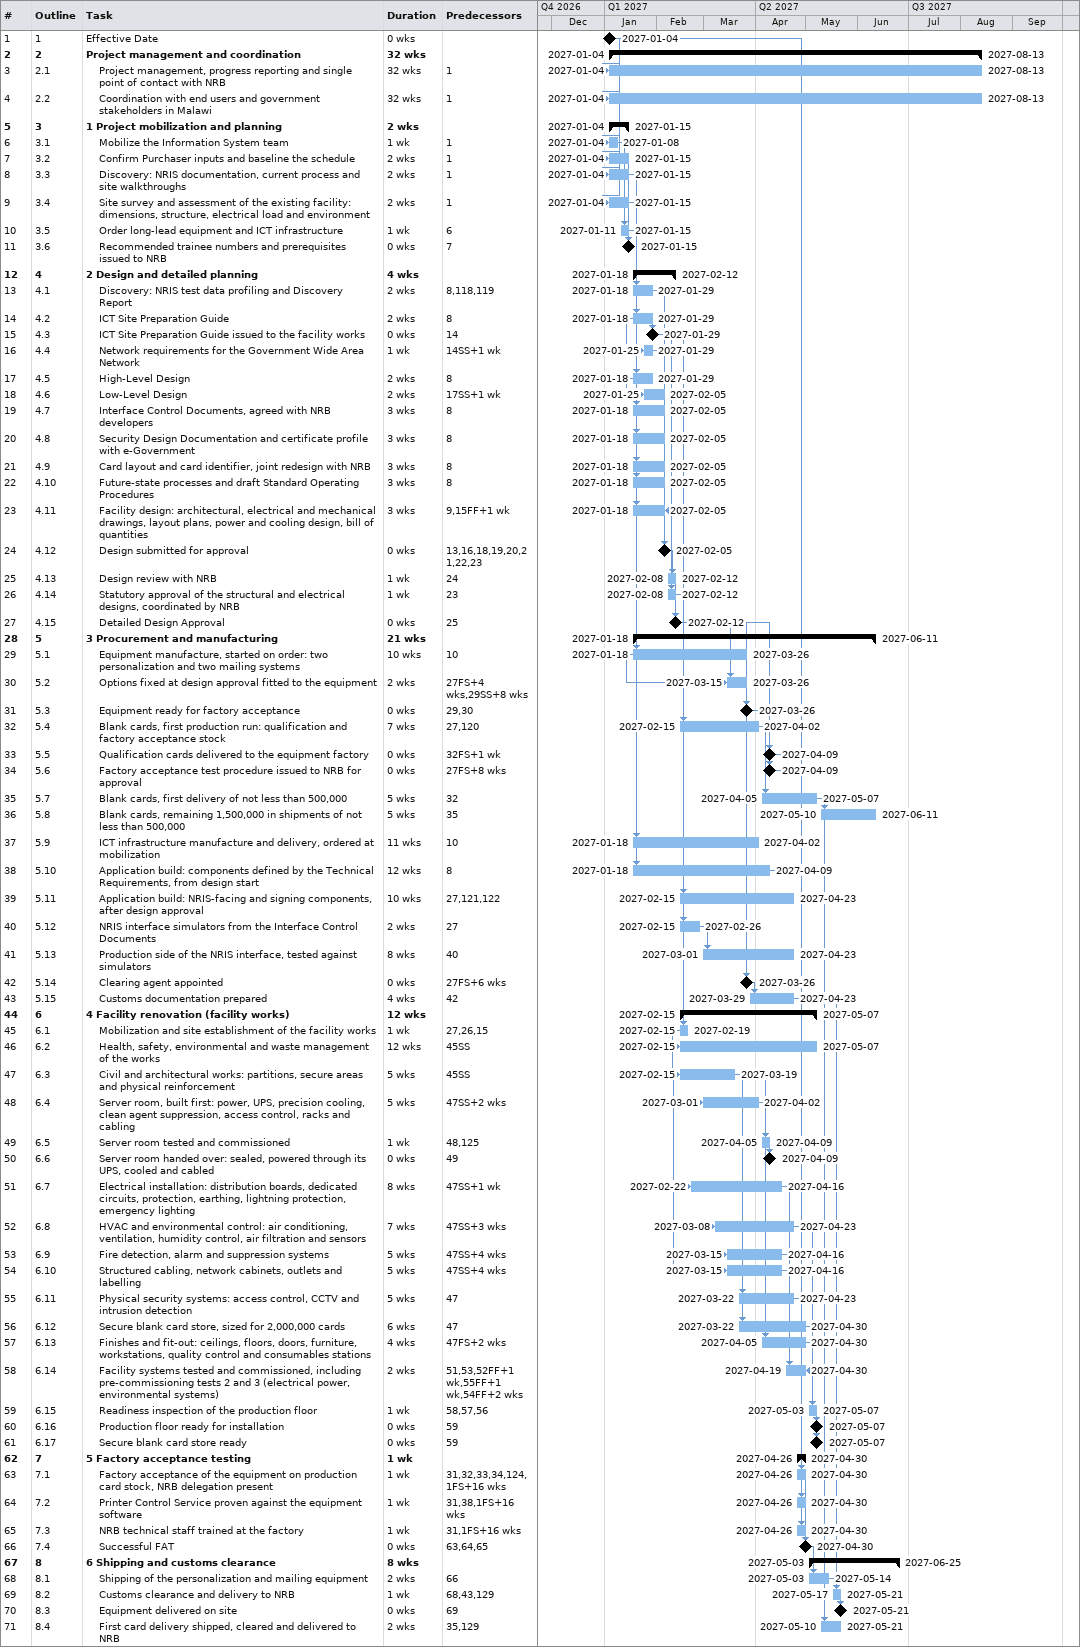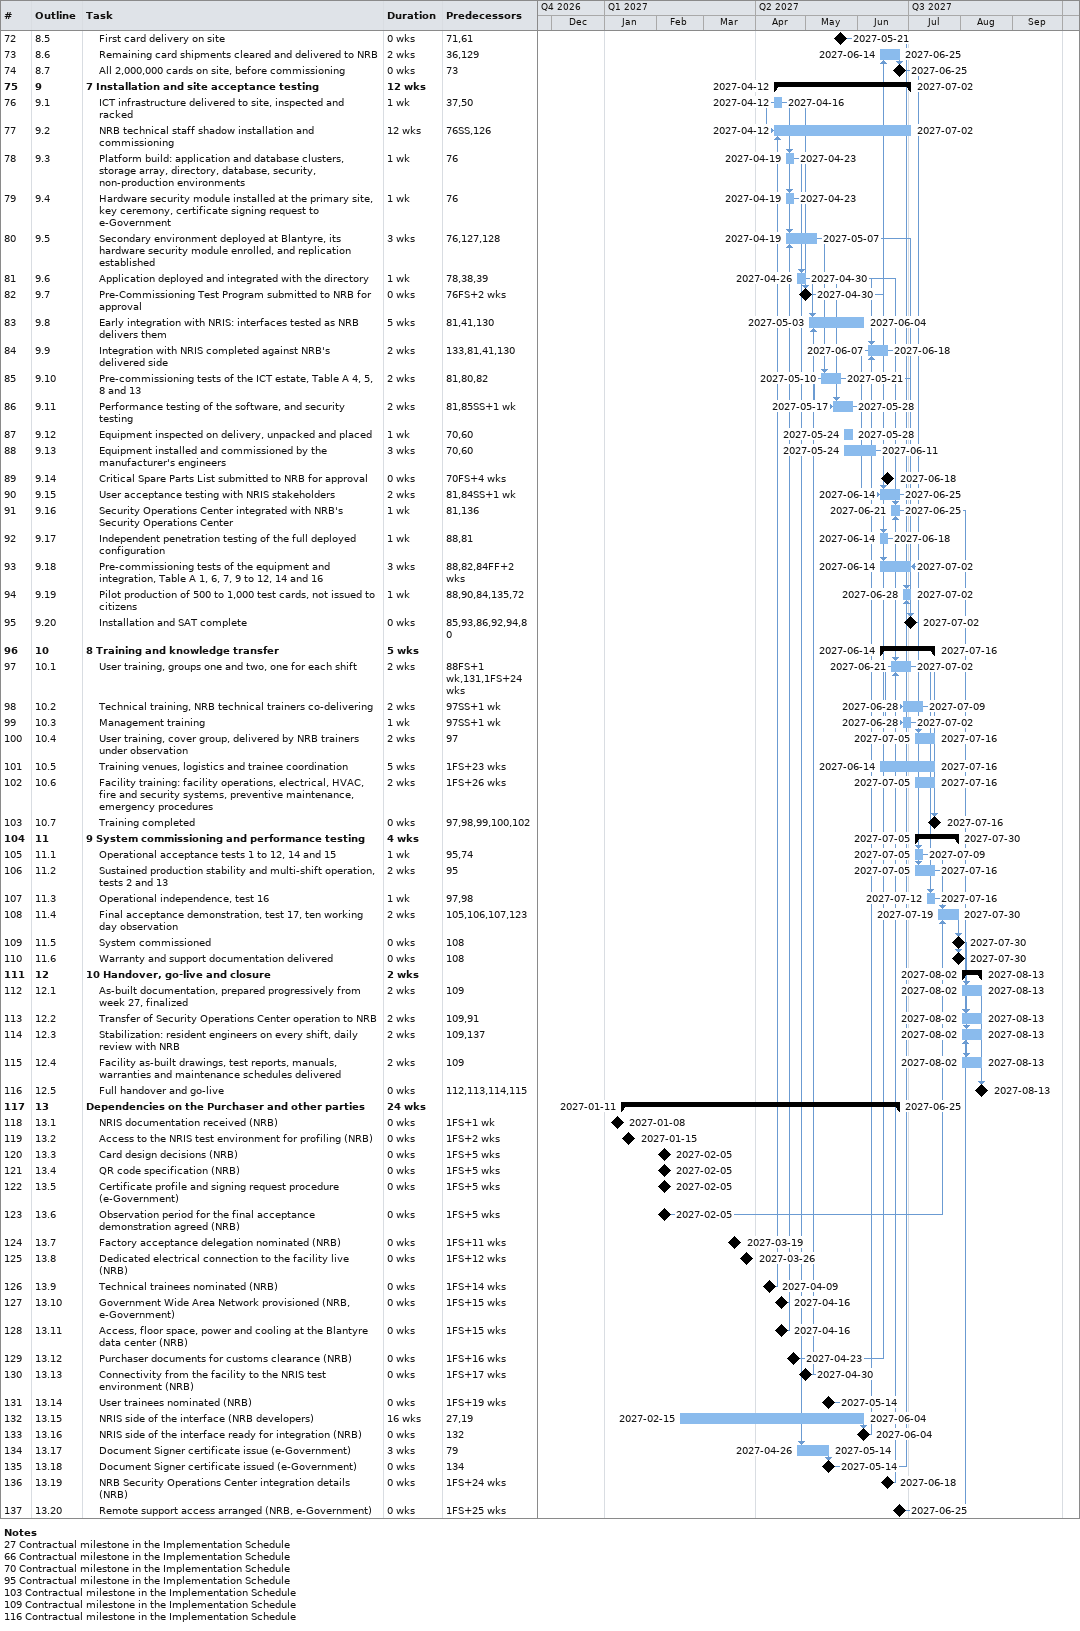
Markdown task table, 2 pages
| ID | WBS | Task | Duration | Start | Finish | Predecessors |
|---|---|---|---|---|---|---|
| 1 | 1 | Effective Date | 0w | 2027-01-04 | 2027-01-04 |  |
| 2 | 2 | **Project management and coordination** | 32w | 2027-01-04 | 2027-08-13 |  |
| 3 | 2.1 | Project management, progress reporting and single point of contact with NRB | 32w | 2027-01-04 | 2027-08-13 | 1 |
| 4 | 2.2 | Coordination with end users and government stakeholders in Malawi | 32w | 2027-01-04 | 2027-08-13 | 1 |
| 5 | 3 | **1 Project mobilization and planning** | 2w | 2027-01-04 | 2027-01-15 |  |
| 6 | 3.1 | Mobilize the Information System team | 1w | 2027-01-04 | 2027-01-08 | 1 |
| 7 | 3.2 | Confirm Purchaser inputs and baseline the schedule | 2w | 2027-01-04 | 2027-01-15 | 1 |
| 8 | 3.3 | Discovery: NRIS documentation, current process and site walkthroughs | 2w | 2027-01-04 | 2027-01-15 | 1 |
| 9 | 3.4 | Site survey and assessment of the existing facility: dimensions, structure, electrical load and environment | 2w | 2027-01-04 | 2027-01-15 | 1 |
| 10 | 3.5 | Order long-lead equipment and ICT infrastructure | 1w | 2027-01-11 | 2027-01-15 | 6 |
| 11 | 3.6 | Recommended trainee numbers and prerequisites issued to NRB | 0w | 2027-01-15 | 2027-01-15 | 7 |
| 12 | 4 | **2 Design and detailed planning** | 4w | 2027-01-18 | 2027-02-12 |  |
| 13 | 4.1 | Discovery: NRIS test data profiling and Discovery Report | 2w | 2027-01-18 | 2027-01-29 | 8, 118, 119 |
| 14 | 4.2 | ICT Site Preparation Guide | 2w | 2027-01-18 | 2027-01-29 | 8 |
| 15 | 4.3 | ICT Site Preparation Guide issued to the facility works | 0w | 2027-01-29 | 2027-01-29 | 14 |
| 16 | 4.4 | Network requirements for the Government Wide Area Network | 1w | 2027-01-25 | 2027-01-29 | 14SS+1w |
| 17 | 4.5 | High-Level Design | 2w | 2027-01-18 | 2027-01-29 | 8 |
| 18 | 4.6 | Low-Level Design | 2w | 2027-01-25 | 2027-02-05 | 17SS+1w |
| 19 | 4.7 | Interface Control Documents, agreed with NRB developers | 3w | 2027-01-18 | 2027-02-05 | 8 |
| 20 | 4.8 | Security Design Documentation and certificate profile with e-Government | 3w | 2027-01-18 | 2027-02-05 | 8 |
| 21 | 4.9 | Card layout and card identifier, joint redesign with NRB | 3w | 2027-01-18 | 2027-02-05 | 8 |
| 22 | 4.10 | Future-state processes and draft Standard Operating Procedures | 3w | 2027-01-18 | 2027-02-05 | 8 |
| 23 | 4.11 | Facility design: architectural, electrical and mechanical drawings, layout plans, power and cooling design, bill of quantities | 3w | 2027-01-18 | 2027-02-05 | 9, 15FF+1w |
| 24 | 4.12 | Design submitted for approval | 0w | 2027-02-05 | 2027-02-05 | 13, 16, 18, 19, 20, 21, 22, 23 |
| 25 | 4.13 | Design review with NRB | 1w | 2027-02-08 | 2027-02-12 | 24 |
| 26 | 4.14 | Statutory approval of the structural and electrical designs, coordinated by NRB | 1w | 2027-02-08 | 2027-02-12 | 23 |
| 27 | 4.15 | Detailed Design Approval | 0w | 2027-02-12 | 2027-02-12 | 25 |
| 28 | 5 | **3 Procurement and manufacturing** | 21w | 2027-01-18 | 2027-06-11 |  |
| 29 | 5.1 | Equipment manufacture, started on order: two personalization and two mailing systems | 10w | 2027-01-18 | 2027-03-26 | 10 |
| 30 | 5.2 | Options fixed at design approval fitted to the equipment | 2w | 2027-03-15 | 2027-03-26 | 27FS+4w, 29SS+8w |
| 31 | 5.3 | Equipment ready for factory acceptance | 0w | 2027-03-26 | 2027-03-26 | 29, 30 |
| 32 | 5.4 | Blank cards, first production run: qualification and factory acceptance stock | 7w | 2027-02-15 | 2027-04-02 | 27, 120 |
| 33 | 5.5 | Qualification cards delivered to the equipment factory | 0w | 2027-04-09 | 2027-04-09 | 32FS+1w |
| 34 | 5.6 | Factory acceptance test procedure issued to NRB for approval | 0w | 2027-04-09 | 2027-04-09 | 27FS+8w |
| 35 | 5.7 | Blank cards, first delivery of not less than 500,000 | 5w | 2027-04-05 | 2027-05-07 | 32 |
| 36 | 5.8 | Blank cards, remaining 1,500,000 in shipments of not less than 500,000 | 5w | 2027-05-10 | 2027-06-11 | 35 |
| 37 | 5.9 | ICT infrastructure manufacture and delivery, ordered at mobilization | 11w | 2027-01-18 | 2027-04-02 | 10 |
| 38 | 5.10 | Application build: components defined by the Technical Requirements, from design start | 12w | 2027-01-18 | 2027-04-09 | 8 |
| 39 | 5.11 | Application build: NRIS-facing and signing components, after design approval | 10w | 2027-02-15 | 2027-04-23 | 27, 121, 122 |
| 40 | 5.12 | NRIS interface simulators from the Interface Control Documents | 2w | 2027-02-15 | 2027-02-26 | 27 |
| 41 | 5.13 | Production side of the NRIS interface, tested against simulators | 8w | 2027-03-01 | 2027-04-23 | 40 |
| 42 | 5.14 | Clearing agent appointed | 0w | 2027-03-26 | 2027-03-26 | 27FS+6w |
| 43 | 5.15 | Customs documentation prepared | 4w | 2027-03-29 | 2027-04-23 | 42 |
| 44 | 6 | **4 Facility renovation (facility works)** | 12w | 2027-02-15 | 2027-05-07 |  |
| 45 | 6.1 | Mobilization and site establishment of the facility works | 1w | 2027-02-15 | 2027-02-19 | 27, 26, 15 |
| 46 | 6.2 | Health, safety, environmental and waste management of the works | 12w | 2027-02-15 | 2027-05-07 | 45SS |
| 47 | 6.3 | Civil and architectural works: partitions, secure areas and physical reinforcement | 5w | 2027-02-15 | 2027-03-19 | 45SS |
| 48 | 6.4 | Server room, built first: power, UPS, precision cooling, clean agent suppression, access control, racks and cabling | 5w | 2027-03-01 | 2027-04-02 | 47SS+2w |
| 49 | 6.5 | Server room tested and commissioned | 1w | 2027-04-05 | 2027-04-09 | 48, 125 |
| 50 | 6.6 | Server room handed over: sealed, powered through its UPS, cooled and cabled | 0w | 2027-04-09 | 2027-04-09 | 49 |
| 51 | 6.7 | Electrical installation: distribution boards, dedicated circuits, protection, earthing, lightning protection, emergency lighting | 8w | 2027-02-22 | 2027-04-16 | 47SS+1w |
| 52 | 6.8 | HVAC and environmental control: air conditioning, ventilation, humidity control, air filtration and sensors | 7w | 2027-03-08 | 2027-04-23 | 47SS+3w |
| 53 | 6.9 | Fire detection, alarm and suppression systems | 5w | 2027-03-15 | 2027-04-16 | 47SS+4w |
| 54 | 6.10 | Structured cabling, network cabinets, outlets and labelling | 5w | 2027-03-15 | 2027-04-16 | 47SS+4w |
| 55 | 6.11 | Physical security systems: access control, CCTV and intrusion detection | 5w | 2027-03-22 | 2027-04-23 | 47 |
| 56 | 6.12 | Secure blank card store, sized for 2,000,000 cards | 6w | 2027-03-22 | 2027-04-30 | 47 |
| 57 | 6.13 | Finishes and fit-out: ceilings, floors, doors, furniture, workstations, quality control and consumables stations | 4w | 2027-04-05 | 2027-04-30 | 47FS+2w |
| 58 | 6.14 | Facility systems tested and commissioned, including pre-commissioning tests 2 and 3 (electrical power, environmental systems) | 2w | 2027-04-19 | 2027-04-30 | 51, 53, 52FF+1w, 55FF+1w, 54FF+2w |
| 59 | 6.15 | Readiness inspection of the production floor | 1w | 2027-05-03 | 2027-05-07 | 58, 57, 56 |
| 60 | 6.16 | Production floor ready for installation | 0w | 2027-05-07 | 2027-05-07 | 59 |
| 61 | 6.17 | Secure blank card store ready | 0w | 2027-05-07 | 2027-05-07 | 59 |
| 62 | 7 | **5 Factory acceptance testing** | 1w | 2027-04-26 | 2027-04-30 |  |
| 63 | 7.1 | Factory acceptance of the equipment on production card stock, NRB delegation present | 1w | 2027-04-26 | 2027-04-30 | 31, 32, 33, 34, 124, 1FS+16w |
| 64 | 7.2 | Printer Control Service proven against the equipment software | 1w | 2027-04-26 | 2027-04-30 | 31, 38, 1FS+16w |
| 65 | 7.3 | NRB technical staff trained at the factory | 1w | 2027-04-26 | 2027-04-30 | 31, 1FS+16w |
| 66 | 7.4 | Successful FAT | 0w | 2027-04-30 | 2027-04-30 | 63, 64, 65 |
| 67 | 8 | **6 Shipping and customs clearance** | 8w | 2027-05-03 | 2027-06-25 |  |
| 68 | 8.1 | Shipping of the personalization and mailing equipment | 2w | 2027-05-03 | 2027-05-14 | 66 |
| 69 | 8.2 | Customs clearance and delivery to NRB | 1w | 2027-05-17 | 2027-05-21 | 68, 43, 129 |
| 70 | 8.3 | Equipment delivered on site | 0w | 2027-05-21 | 2027-05-21 | 69 |
| 71 | 8.4 | First card delivery shipped, cleared and delivered to NRB | 2w | 2027-05-10 | 2027-05-21 | 35, 129 |
| 72 | 8.5 | First card delivery on site | 0w | 2027-05-21 | 2027-05-21 | 71, 61 |
| 73 | 8.6 | Remaining card shipments cleared and delivered to NRB | 2w | 2027-06-14 | 2027-06-25 | 36, 129 |
| 74 | 8.7 | All 2,000,000 cards on site, before commissioning | 0w | 2027-06-25 | 2027-06-25 | 73 |
| 75 | 9 | **7 Installation and site acceptance testing** | 12w | 2027-04-12 | 2027-07-02 |  |
| 76 | 9.1 | ICT infrastructure delivered to site, inspected and racked | 1w | 2027-04-12 | 2027-04-16 | 37, 50 |
| 77 | 9.2 | NRB technical staff shadow installation and commissioning | 12w | 2027-04-12 | 2027-07-02 | 76SS, 126 |
| 78 | 9.3 | Platform build: application and database clusters, storage array, directory, database, security, non-production environments | 1w | 2027-04-19 | 2027-04-23 | 76 |
| 79 | 9.4 | Hardware security module installed at the primary site, key ceremony, certificate signing request to e-Government | 1w | 2027-04-19 | 2027-04-23 | 76 |
| 80 | 9.5 | Secondary environment deployed at Blantyre, its hardware security module enrolled, and replication established | 3w | 2027-04-19 | 2027-05-07 | 76, 127, 128 |
| 81 | 9.6 | Application deployed and integrated with the directory | 1w | 2027-04-26 | 2027-04-30 | 78, 38, 39 |
| 82 | 9.7 | Pre-Commissioning Test Program submitted to NRB for approval | 0w | 2027-04-30 | 2027-04-30 | 76FS+2w |
| 83 | 9.8 | Early integration with NRIS: interfaces tested as NRB delivers them | 5w | 2027-05-03 | 2027-06-04 | 81, 41, 130 |
| 84 | 9.9 | Integration with NRIS completed against NRB's delivered side | 2w | 2027-06-07 | 2027-06-18 | 133, 81, 41, 130 |
| 85 | 9.10 | Pre-commissioning tests of the ICT estate, Table A 4, 5, 8 and 13 | 2w | 2027-05-10 | 2027-05-21 | 81, 80, 82 |
| 86 | 9.11 | Performance testing of the software, and security testing | 2w | 2027-05-17 | 2027-05-28 | 81, 85SS+1w |
| 87 | 9.12 | Equipment inspected on delivery, unpacked and placed | 1w | 2027-05-24 | 2027-05-28 | 70, 60 |
| 88 | 9.13 | Equipment installed and commissioned by the manufacturer's engineers | 3w | 2027-05-24 | 2027-06-11 | 70, 60 |
| 89 | 9.14 | Critical Spare Parts List submitted to NRB for approval | 0w | 2027-06-18 | 2027-06-18 | 70FS+4w |
| 90 | 9.15 | User acceptance testing with NRIS stakeholders | 2w | 2027-06-14 | 2027-06-25 | 81, 84SS+1w |
| 91 | 9.16 | Security Operations Center integrated with NRB's Security Operations Center | 1w | 2027-06-21 | 2027-06-25 | 81, 136 |
| 92 | 9.17 | Independent penetration testing of the full deployed configuration | 1w | 2027-06-14 | 2027-06-18 | 88, 81 |
| 93 | 9.18 | Pre-commissioning tests of the equipment and integration, Table A 1, 6, 7, 9 to 12, 14 and 16 | 3w | 2027-06-14 | 2027-07-02 | 88, 82, 84FF+2w |
| 94 | 9.19 | Pilot production of 500 to 1,000 test cards, not issued to citizens | 1w | 2027-06-28 | 2027-07-02 | 88, 90, 84, 135, 72 |
| 95 | 9.20 | Installation and SAT complete | 0w | 2027-07-02 | 2027-07-02 | 85, 93, 86, 92, 94, 80 |
| 96 | 10 | **8 Training and knowledge transfer** | 5w | 2027-06-14 | 2027-07-16 |  |
| 97 | 10.1 | User training, groups one and two, one for each shift | 2w | 2027-06-21 | 2027-07-02 | 88FS+1w, 131, 1FS+24w |
| 98 | 10.2 | Technical training, NRB technical trainers co-delivering | 2w | 2027-06-28 | 2027-07-09 | 97SS+1w |
| 99 | 10.3 | Management training | 1w | 2027-06-28 | 2027-07-02 | 97SS+1w |
| 100 | 10.4 | User training, cover group, delivered by NRB trainers under observation | 2w | 2027-07-05 | 2027-07-16 | 97 |
| 101 | 10.5 | Training venues, logistics and trainee coordination | 5w | 2027-06-14 | 2027-07-16 | 1FS+23w |
| 102 | 10.6 | Facility training: facility operations, electrical, HVAC, fire and security systems, preventive maintenance, emergency procedures | 2w | 2027-07-05 | 2027-07-16 | 1FS+26w |
| 103 | 10.7 | Training completed | 0w | 2027-07-16 | 2027-07-16 | 97, 98, 99, 100, 102 |
| 104 | 11 | **9 System commissioning and performance testing** | 4w | 2027-07-05 | 2027-07-30 |  |
| 105 | 11.1 | Operational acceptance tests 1 to 12, 14 and 15 | 1w | 2027-07-05 | 2027-07-09 | 95, 74 |
| 106 | 11.2 | Sustained production stability and multi-shift operation, tests 2 and 13 | 2w | 2027-07-05 | 2027-07-16 | 95 |
| 107 | 11.3 | Operational independence, test 16 | 1w | 2027-07-12 | 2027-07-16 | 97, 98 |
| 108 | 11.4 | Final acceptance demonstration, test 17, ten working day observation | 2w | 2027-07-19 | 2027-07-30 | 105, 106, 107, 123 |
| 109 | 11.5 | System commissioned | 0w | 2027-07-30 | 2027-07-30 | 108 |
| 110 | 11.6 | Warranty and support documentation delivered | 0w | 2027-07-30 | 2027-07-30 | 108 |
| 111 | 12 | **10 Handover, go-live and closure** | 2w | 2027-08-02 | 2027-08-13 |  |
| 112 | 12.1 | As-built documentation, prepared progressively from week 27, finalized | 2w | 2027-08-02 | 2027-08-13 | 109 |
| 113 | 12.2 | Transfer of Security Operations Center operation to NRB | 2w | 2027-08-02 | 2027-08-13 | 109, 91 |
| 114 | 12.3 | Stabilization: resident engineers on every shift, daily review with NRB | 2w | 2027-08-02 | 2027-08-13 | 109, 137 |
| 115 | 12.4 | Facility as-built drawings, test reports, manuals, warranties and maintenance schedules delivered | 2w | 2027-08-02 | 2027-08-13 | 109 |
| 116 | 12.5 | Full handover and go-live | 0w | 2027-08-13 | 2027-08-13 | 112, 113, 114, 115 |
| 117 | 13 | **Dependencies on the Purchaser and other parties** | 24w | 2027-01-11 | 2027-06-25 |  |
| 118 | 13.1 | NRIS documentation received (NRB) | 0w | 2027-01-08 | 2027-01-08 | 1FS+1w |
| 119 | 13.2 | Access to the NRIS test environment for profiling (NRB) | 0w | 2027-01-15 | 2027-01-15 | 1FS+2w |
| 120 | 13.3 | Card design decisions (NRB) | 0w | 2027-02-05 | 2027-02-05 | 1FS+5w |
| 121 | 13.4 | QR code specification (NRB) | 0w | 2027-02-05 | 2027-02-05 | 1FS+5w |
| 122 | 13.5 | Certificate profile and signing request procedure (e-Government) | 0w | 2027-02-05 | 2027-02-05 | 1FS+5w |
| 123 | 13.6 | Observation period for the final acceptance demonstration agreed (NRB) | 0w | 2027-02-05 | 2027-02-05 | 1FS+5w |
| 124 | 13.7 | Factory acceptance delegation nominated (NRB) | 0w | 2027-03-19 | 2027-03-19 | 1FS+11w |
| 125 | 13.8 | Dedicated electrical connection to the facility live (NRB) | 0w | 2027-03-26 | 2027-03-26 | 1FS+12w |
| 126 | 13.9 | Technical trainees nominated (NRB) | 0w | 2027-04-09 | 2027-04-09 | 1FS+14w |
| 127 | 13.10 | Government Wide Area Network provisioned (NRB, e-Government) | 0w | 2027-04-16 | 2027-04-16 | 1FS+15w |
| 128 | 13.11 | Access, floor space, power and cooling at the Blantyre data center (NRB) | 0w | 2027-04-16 | 2027-04-16 | 1FS+15w |
| 129 | 13.12 | Purchaser documents for customs clearance (NRB) | 0w | 2027-04-23 | 2027-04-23 | 1FS+16w |
| 130 | 13.13 | Connectivity from the facility to the NRIS test environment (NRB) | 0w | 2027-04-30 | 2027-04-30 | 1FS+17w |
| 131 | 13.14 | User trainees nominated (NRB) | 0w | 2027-05-14 | 2027-05-14 | 1FS+19w |
| 132 | 13.15 | NRIS side of the interface (NRB developers) | 16w | 2027-02-15 | 2027-06-04 | 27, 19 |
| 133 | 13.16 | NRIS side of the interface ready for integration (NRB) | 0w | 2027-06-04 | 2027-06-04 | 132 |
| 134 | 13.17 | Document Signer certificate issue (e-Government) | 3w | 2027-04-26 | 2027-05-14 | 79 |
| 135 | 13.18 | Document Signer certificate issued (e-Government) | 0w | 2027-05-14 | 2027-05-14 | 134 |
| 136 | 13.19 | NRB Security Operations Center integration details (NRB) | 0w | 2027-06-18 | 2027-06-18 | 1FS+24w |
| 137 | 13.20 | Remote support access arranged (NRB, e-Government) | 0w | 2027-06-25 | 2027-06-25 | 1FS+25w |

Notes
- 27: Contractual milestone in the Implementation Schedule
- 66: Contractual milestone in the Implementation Schedule
- 70: Contractual milestone in the Implementation Schedule
- 95: Contractual milestone in the Implementation Schedule
- 103: Contractual milestone in the Implementation Schedule
- 109: Contractual milestone in the Implementation Schedule
- 116: Contractual milestone in the Implementation Schedule
